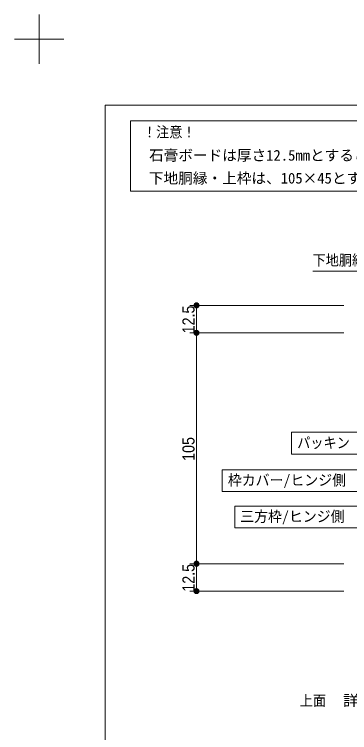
# Model space of a CAD drawing. Units: millimetres, scale not verified, with parts at other scales. Extents: x -4547 to 4547, y -2284 to 2284.
# Drawn here: x -4547 to -3785, y 650 to 2284 of the extents above; entities that cross this region are included whole.
import ezdxf
from ezdxf.enums import TextEntityAlignment as Align

# ---------------------------------------------------------------- set-up
doc = ezdxf.new("R2010")
doc.units = ezdxf.units.MM
doc.header["$LTSCALE"] = 20
for name, color, linetype, lineweight in [('0-1_0', 7, 'Continuous', 9), ('0-2_2寸法-1', 7, 'Continuous', 9), ('0-3_2寸法-3', 7, 'Continuous', 9), ('0-5_1図面枠', 7, 'Continuous', 9)]:
    doc.layers.add(name, color=color, linetype=linetype, lineweight=lineweight)
doc.styles.add('ＭＳ ゴシック', font='')
doc.styles.add('ＭＳ Ｐゴシック', font='')
doc.styles.get('ＭＳ ゴシック').set_extended_font_data('MS Gothic')
doc.styles.get('ＭＳ Ｐゴシック').set_extended_font_data('MS PGothic')

# ---------------------------------------------------------------- blocks, each defined once
blk = doc.blocks.new('_Dot')
at = {"layer": '0-1_0'}
for p, q in [((-10, 0), (-20, 0)), ((9.78, 2), (-9.78, 2)), ((7.99, 6), (-7.99, 6)), ((9.16, -3.98), (-9.16, -3.98)), ((6, -7.98), (-6, -7.98))]:
    blk.add_line(p, q, dxfattribs=at)
for points in [[(10, 0), (9.92, 1.25), (9.69, 2.49), (9.3, 3.68), (8.76, 4.82), (8.09, 5.88), (7.29, 6.85), (6.37, 7.71), (5.36, 8.44), (4.26, 9.05), (3.09, 9.51), (1.87, 9.82), (0.63, 9.98), (-0.63, 9.98), (-1.87, 9.82), (-3.09, 9.51), (-4.26, 9.05), (-5.36, 8.44), (-6.37, 7.71), (-7.29, 6.85), (-8.09, 5.88), (-8.76, 4.82), (-9.3, 3.68), (-9.69, 2.49), (-9.92, 1.25), (-10, 0), (0, 0)], [(-10, 0), (-9.92, -1.25), (-9.69, -2.49), (-9.3, -3.68), (-8.76, -4.82), (-8.09, -5.88), (-7.29, -6.85), (-6.37, -7.71), (-5.36, -8.44), (-4.26, -9.05), (-3.09, -9.51), (-1.87, -9.82), (-0.63, -9.98), (0.63, -9.98), (1.87, -9.82), (3.09, -9.51), (4.26, -9.05), (5.36, -8.44), (6.37, -7.71), (7.29, -6.85), (8.09, -5.88), (8.76, -4.82), (9.3, -3.68), (9.69, -2.49), (9.92, -1.25), (10, 0), (0, 0)]]:
    blk.add_lwpolyline(points, close=True, dxfattribs=at)
blk = doc.blocks.new('グループ-112')
at = {"layer": '0-5_1図面枠'}
for p, q in [((-63000, 43425), (-63000, 45675)), ((-64125, 44550), (-61875, 44550))]:
    blk.add_line(p, q, dxfattribs=at)
blk = doc.blocks.new('グループ-114')
at = {"layer": '0-5_1図面枠'}
blk.add_lwpolyline([(-60000, 41550), (60000, 41550), (60000, -41550), (-60000, -41550)], close=True, dxfattribs=at)
blk = doc.blocks.new('図面枠')
at = {"layer": '0-5_1図面枠'}
for name in ['グループ-112', 'グループ-114']:
    blk.add_blockref(name, (0, 0), dxfattribs=at)

msp = doc.modelspace()

# ---------------------------------------------------------------- linework, layer by layer
at = {"layer": '0-2_2寸法-1'}
for p, q in [((-3797.82, 1622), (-4147.82, 1622)), ((-4132.82, 1610.74), (-4132.82, 1570.76)), ((-3812.82, 1559.5), (-4147.82, 1559.5)), ((-3797.82, 1559.5), (-4147.82, 1559.5)), ((-4132.82, 1548.24), (-4132.82, 1045.76)), ((-3797.82, 1034.5), (-4147.82, 1034.5)), ((-3797.82, 1034.5), (-4147.82, 1034.5)), ((-4132.82, 983.26), (-4132.82, 1023.24)), ((-3797.82, 972), (-4147.82, 972))]:
    msp.add_line(p, q, dxfattribs=at)
at = {"layer": '0-3_2寸法-3'}
for points in [[(-4283.12, 2042), (-4283.12, 1882), (-3583.12, 1882), (-3583.12, 2042)], [(-3755.29, 1283.4), (-3917.1, 1283.4), (-3917.1, 1333.4), (-3755.29, 1333.4)], [(-3755.29, 1198.34), (-4074.68, 1198.34), (-4074.68, 1248.34), (-3755.29, 1248.34)], [(-3755.29, 1115.7), (-4045.59, 1115.7), (-4045.59, 1165.7), (-3755.29, 1165.7)]]:
    msp.add_lwpolyline(points, close=True, dxfattribs=at)
msp.add_lwpolyline([(-3868.71, 1700), (-3720.54, 1700), (-3612.31, 1512.53)], dxfattribs=at)

# ---------------------------------------------------------------- block references
at = {"layer": '0-2_2寸法-1', "xscale": 0.5627563, "yscale": 0.5627563}
for p, rotation in [((-4132.82, 1622), 90), ((-4132.82, 1559.5), 270), ((-4132.82, 1559.5), 90), ((-4132.82, 1034.5), 270), ((-4132.82, 1034.5), 90), ((-4132.82, 972), 270)]:
    msp.add_blockref('_Dot', p, dxfattribs=dict(at, rotation=rotation))
at = {"layer": '0-5_1図面枠', "xscale": 0.05, "yscale": 0.05}
msp.add_blockref('図面枠', (-1340.62, 0), dxfattribs=at)

# ---------------------------------------------------------------- texts
at = {"layer": '0-2_2寸法-1', "style": 'ＭＳ Ｐゴシック', "width": 0.9}
for s, p in [('12.5', (-4129.1, 1558.34)), ('105', (-4129.1, 1268.33)), ('12.5', (-4129.1, 970.84))]:
    msp.add_text(s, height=27.57, rotation=90, dxfattribs=at).set_placement(p, align=Align.BOTTOM_LEFT)
at = {"layer": '0-3_2寸法-3', "style": 'ＭＳ ゴシック'}
for s, height, width, p in [('！注意！', 24.34, 0.9, (-4254.49, 1996.55)), ('下地胴縁', 24.34, 0.9, (-3868.98, 1705.32)), ('パッキン', 24.34, 0.9, (-3903.98, 1290.08)), ('枠カバー/ヒンジ側', 24.41, 0.95, (-4061.71, 1205.11)), ('三方枠/ヒンジ側', 24.41, 0.95, (-4033.49, 1122.47)), ('上面\u3000', 24.34, 0.9, (-3898.13, 703.83)), ('詳細図\u3000S=1：2', 24.34, 1.1, (-3799.85, 703.83))]:
    msp.add_text(s, height=height, dxfattribs=dict(at, width=width)).set_placement(p, align=Align.BOTTOM_LEFT)
for s, p in [('石膏ボードは厚さ12.5mmとすること。', (-4240.82, 1943.74)), ('下地胴縁・上枠は、105×45とすること。', (-4241.1, 1891.68))]:
    msp.add_text(s, height=24.41, dxfattribs=at).set_placement(p, align=Align.BOTTOM_LEFT)

doc.saveas('drawing.dxf')
